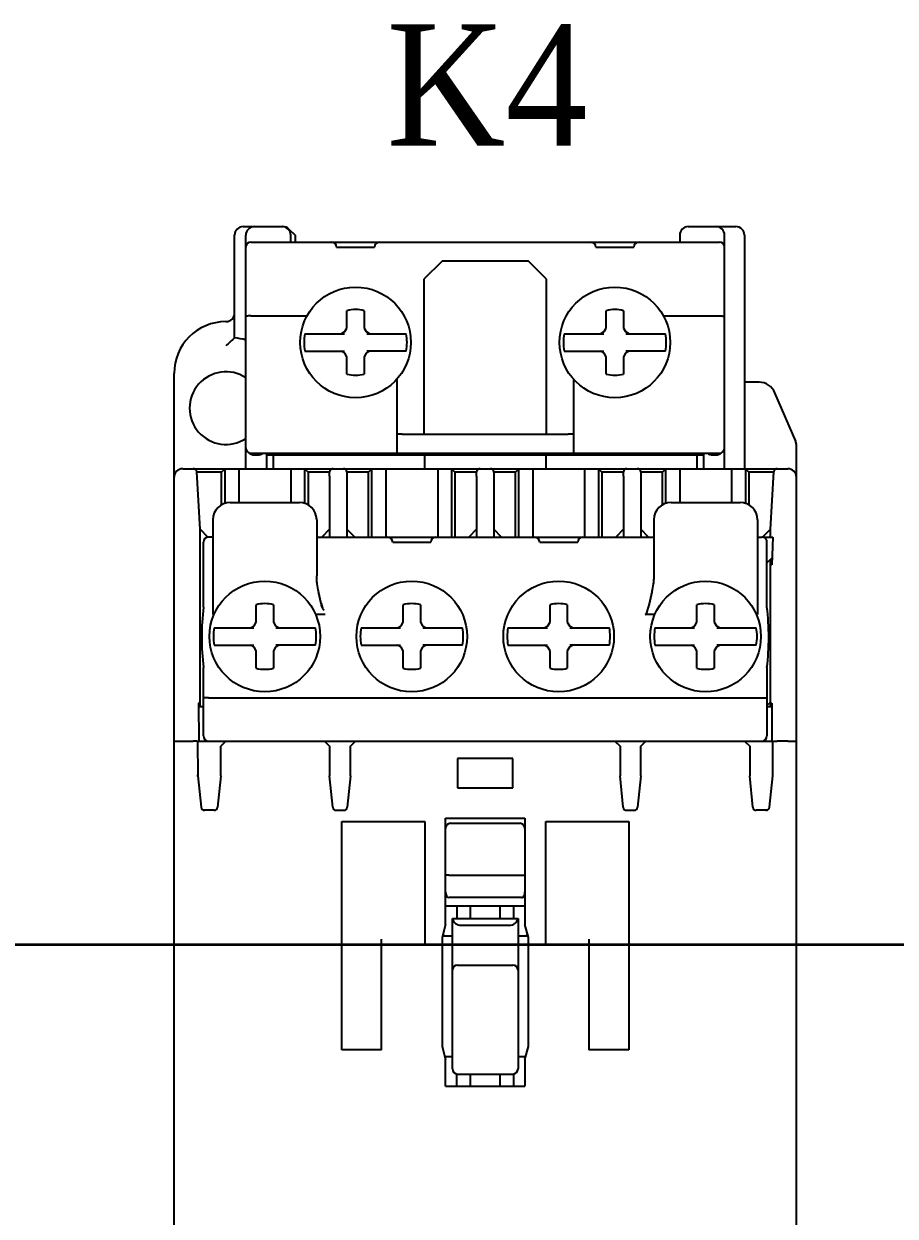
# Model space of a CAD drawing. Header units: millimetres. Extents: x 0 to 19177, y 0 to 12100.
# Drawn here: x 17107.6 to 17158, y 10629.2 to 10698.1 of the extents above; entities that cross this region are included whole.
import ezdxf

# ---------------------------------------------------------------- set-up
doc = ezdxf.new("R2010")
doc.units = ezdxf.units.MM
doc.header["$MEASUREMENT"] = 0
doc.layers.add('mang', color=4, linetype='Continuous')
doc.layers.add('NetDam', color=7, linetype='Continuous', lineweight=35)
doc.styles.add('HOATBF.shx', font='', dxfattribs={"width": 0.9})
doc.styles.get('HOATBF.shx').set_extended_font_data('.VnAvant')

msp = doc.modelspace()

# ---------------------------------------------------------------- linework, layer by layer
at = {"color": 7, "linetype": 'Continuous'}
for p, q in [((17120.292, 10686.375), (17122.585, 10686.375)), ((17122.939, 10686.229), (17123.292, 10685.875)), ((17146.042, 10686.375), (17148.792, 10686.375)), ((17119.792, 10679.944), (17119.792, 10685.875)), ((17120.442, 10672.375), (17120.442, 10685.875)), ((17120.742, 10685.475), (17147.842, 10685.475)), ((17123.042, 10685.475), (17123.042, 10685.875)), ((17123.292, 10685.875), (17123.292, 10685.475)), ((17145.542, 10685.875), (17145.542, 10685.475)), ((17148.142, 10672.375), (17148.142, 10685.875)), ((17149.292, 10685.875), (17149.292, 10672.375)), ((17125.692, 10685.175), (17127.892, 10685.175)), ((17140.692, 10685.175), (17142.892, 10685.175)), ((17131.792, 10684.375), (17130.742, 10683.325)), ((17136.792, 10684.375), (17131.792, 10684.375)), ((17137.842, 10683.325), (17136.792, 10684.375)), ((17130.742, 10683.325), (17130.742, 10674.375)), ((17137.842, 10674.375), (17137.842, 10683.325)), ((17120.742, 10681.206), (17123.982, 10681.206)), ((17126.292, 10680.508), (17126.292, 10681.508)), ((17127.292, 10681.508), (17127.292, 10680.508)), ((17141.292, 10680.508), (17141.292, 10681.508)), ((17142.292, 10681.508), (17142.292, 10680.508)), ((17144.602, 10681.206), (17147.842, 10681.206)), ((17126.17, 10680.297), (17126.292, 10680.508)), ((17127.292, 10680.508), (17127.414, 10680.297)), ((17141.17, 10680.297), (17141.292, 10680.508)), ((17142.292, 10680.508), (17142.414, 10680.297)), ((17123.859, 10680.175), (17126.149, 10680.175)), ((17125.959, 10680.175), (17126.17, 10680.297)), ((17127.414, 10680.297), (17127.625, 10680.175)), ((17127.436, 10680.175), (17129.726, 10680.175)), ((17138.859, 10680.175), (17141.149, 10680.175)), ((17140.959, 10680.175), (17141.17, 10680.297)), ((17142.414, 10680.297), (17142.625, 10680.175)), ((17142.436, 10680.175), (17144.726, 10680.175)), ((17123.859, 10679.175), (17126.149, 10679.175)), ((17126.17, 10679.053), (17125.959, 10679.175)), ((17127.625, 10679.175), (17127.414, 10679.053)), ((17129.726, 10679.175), (17127.436, 10679.175)), ((17138.859, 10679.175), (17141.149, 10679.175)), ((17141.17, 10679.053), (17140.959, 10679.175)), ((17142.625, 10679.175), (17142.414, 10679.053)), ((17144.726, 10679.175), (17142.436, 10679.175)), ((17126.292, 10678.842), (17126.17, 10679.053)), ((17126.292, 10677.842), (17126.292, 10678.842)), ((17127.414, 10679.053), (17127.292, 10678.842)), ((17127.292, 10678.842), (17127.292, 10677.842)), ((17130.742, 10678.725), (17130.792, 10678.725)), ((17141.292, 10678.842), (17141.17, 10679.053)), ((17141.292, 10677.842), (17141.292, 10678.842)), ((17142.414, 10679.053), (17142.292, 10678.842)), ((17142.292, 10678.842), (17142.292, 10677.842)), ((17116.292, 10611.875), (17116.292, 10677.875)), ((17129.192, 10673.275), (17129.192, 10677.558)), ((17139.392, 10677.558), (17139.392, 10673.275)), ((17150.133, 10677.375), (17149.292, 10677.375)), ((17152.252, 10673.969), (17151.052, 10676.769)), ((17129.492, 10674.375), (17139.092, 10674.375)), ((17152.292, 10611.875), (17152.292, 10673.772)), ((17120.742, 10673.275), (17147.842, 10673.275)), ((17120.942, 10673.175), (17121.142, 10673.175)), ((17121.642, 10673.275), (17121.642, 10672.375)), ((17121.642, 10673.175), (17146.942, 10673.175)), ((17122.042, 10672.375), (17122.042, 10673.175)), ((17123.042, 10673.275), (17123.042, 10673.175)), ((17123.242, 10673.275), (17123.242, 10673.175)), ((17125.242, 10673.275), (17125.242, 10673.175)), ((17126.842, 10673.275), (17126.842, 10673.175)), ((17130.792, 10672.375), (17130.792, 10673.275)), ((17137.792, 10673.275), (17137.792, 10672.375)), ((17141.742, 10673.175), (17141.742, 10673.275)), ((17143.342, 10673.275), (17143.342, 10673.175)), ((17145.342, 10673.275), (17145.342, 10673.175)), ((17145.542, 10673.175), (17145.542, 10673.275)), ((17146.542, 10673.175), (17146.542, 10672.375)), ((17146.942, 10672.375), (17146.942, 10673.275)), ((17147.442, 10673.175), (17147.642, 10673.175)), ((17116.792, 10672.375), (17151.792, 10672.375)), ((17117.792, 10668.875), (17117.603, 10672.186)), ((17119.042, 10672.175), (17117.604, 10672.175)), ((17119.042, 10672.175), (17119.242, 10672.375)), ((17119.042, 10670.291), (17119.042, 10672.175)), ((17119.242, 10670.377), (17119.242, 10672.375)), ((17120.042, 10672.375), (17120.042, 10670.425)), ((17123.042, 10672.375), (17123.042, 10670.425)), ((17123.842, 10672.375), (17123.842, 10670.377)), ((17123.842, 10672.375), (17124.042, 10672.175)), ((17124.042, 10672.175), (17124.042, 10670.291)), ((17125.292, 10672.175), (17124.042, 10672.175)), ((17125.292, 10671.938), (17125.292, 10672.175)), ((17126.292, 10672.175), (17126.292, 10671.938)), ((17127.542, 10672.175), (17126.292, 10672.175)), ((17127.542, 10672.175), (17127.742, 10672.375)), ((17127.542, 10668.425), (17127.542, 10672.175)), ((17127.742, 10668.425), (17127.742, 10672.375)), ((17128.542, 10672.375), (17128.542, 10668.425)), ((17131.542, 10672.375), (17131.542, 10668.425)), ((17132.342, 10672.375), (17132.342, 10668.425)), ((17132.342, 10672.375), (17132.542, 10672.175)), ((17132.542, 10672.175), (17132.542, 10668.425)), ((17133.792, 10672.175), (17132.542, 10672.175)), ((17133.792, 10671.938), (17133.792, 10672.175)), ((17134.792, 10672.175), (17134.792, 10671.938)), ((17136.042, 10672.175), (17134.792, 10672.175)), ((17136.042, 10672.175), (17136.242, 10672.375)), ((17136.042, 10668.425), (17136.042, 10672.175)), ((17136.242, 10668.425), (17136.242, 10672.375)), ((17137.042, 10672.375), (17137.042, 10668.425)), ((17140.042, 10672.375), (17140.042, 10668.425)), ((17140.842, 10672.375), (17140.842, 10668.425)), ((17140.842, 10672.375), (17141.042, 10672.175)), ((17141.042, 10672.175), (17141.042, 10668.425)), ((17142.292, 10672.175), (17141.042, 10672.175)), ((17142.292, 10671.938), (17142.292, 10672.175)), ((17143.292, 10672.175), (17143.292, 10671.938)), ((17144.542, 10672.175), (17143.292, 10672.175)), ((17144.542, 10672.175), (17144.742, 10672.375)), ((17144.542, 10670.291), (17144.542, 10672.175)), ((17144.742, 10670.377), (17144.742, 10672.375)), ((17145.542, 10672.375), (17145.542, 10670.425)), ((17148.542, 10672.375), (17148.542, 10670.425)), ((17149.342, 10672.375), (17149.342, 10670.377)), ((17149.342, 10672.375), (17149.542, 10672.175)), ((17149.542, 10672.175), (17149.542, 10670.291)), ((17150.981, 10672.175), (17149.542, 10672.175)), ((17150.792, 10668.875), (17150.982, 10672.186)), ((17125.292, 10671.935), (17125.292, 10668.425)), ((17126.292, 10671.935), (17126.292, 10668.425)), ((17133.792, 10671.935), (17133.792, 10668.425)), ((17134.792, 10671.935), (17134.792, 10668.425)), ((17142.292, 10671.935), (17142.292, 10668.425)), ((17143.292, 10671.935), (17143.292, 10668.425)), ((17119.542, 10670.425), (17123.542, 10670.425)), ((17145.042, 10670.425), (17149.042, 10670.425)), ((17118.542, 10669.425), (17118.542, 10663.942)), ((17124.542, 10669.425), (17124.542, 10666.179)), ((17144.042, 10669.425), (17144.042, 10666.179)), ((17150.042, 10669.425), (17150.042, 10663.942)), ((17117.792, 10658.625), (17117.792, 10668.875)), ((17118.246, 10668.421), (17117.792, 10668.875)), ((17125.292, 10668.875), (17124.842, 10668.425)), ((17126.742, 10668.425), (17126.292, 10668.875)), ((17133.792, 10668.875), (17133.342, 10668.425)), ((17135.242, 10668.425), (17134.792, 10668.875)), ((17142.292, 10668.875), (17141.842, 10668.425)), ((17143.742, 10668.425), (17143.292, 10668.875)), ((17150.792, 10668.875), (17150.342, 10668.425)), ((17150.792, 10668.425), (17150.792, 10668.875)), ((17117.992, 10664.375), (17117.992, 10668.125)), ((17118.542, 10668.425), (17118.292, 10668.425)), ((17124.542, 10668.425), (17144.042, 10668.425)), ((17128.942, 10668.125), (17131.142, 10668.125)), ((17137.442, 10668.125), (17139.642, 10668.125)), ((17150.042, 10668.425), (17150.292, 10668.425)), ((17150.405, 10668.425), (17150.922, 10668.425)), ((17150.592, 10664.375), (17150.592, 10668.125)), ((17150.922, 10668.425), (17150.864, 10666.825)), ((17150.592, 10666.925), (17150.878, 10667.211)), ((17150.792, 10658.625), (17150.792, 10667.125)), ((17150.793, 10666.825), (17150.804, 10667.137)), ((17150.864, 10666.825), (17150.793, 10666.825)), ((17118.542, 10663.992), (17118.626, 10663.992)), ((17121.042, 10663.508), (17121.042, 10664.508)), ((17122.042, 10664.508), (17122.042, 10663.508)), ((17125.042, 10663.942), (17124.459, 10663.942)), ((17129.542, 10663.508), (17129.542, 10664.508)), ((17130.542, 10664.508), (17130.542, 10663.508)), ((17138.042, 10663.508), (17138.042, 10664.508)), ((17139.042, 10664.508), (17139.042, 10663.508)), ((17144.126, 10663.942), (17143.542, 10663.942)), ((17146.542, 10663.508), (17146.542, 10664.508)), ((17147.542, 10664.508), (17147.542, 10663.508)), ((17149.959, 10663.992), (17150.042, 10663.992)), ((17120.709, 10663.175), (17120.92, 10663.297)), ((17120.92, 10663.297), (17121.042, 10663.508)), ((17122.042, 10663.508), (17122.164, 10663.297)), ((17122.164, 10663.297), (17122.375, 10663.175)), ((17129.209, 10663.175), (17129.42, 10663.297)), ((17129.42, 10663.297), (17129.542, 10663.508)), ((17130.542, 10663.508), (17130.664, 10663.297)), ((17130.664, 10663.297), (17130.875, 10663.175)), ((17137.709, 10663.175), (17137.92, 10663.297)), ((17137.92, 10663.297), (17138.042, 10663.508)), ((17139.042, 10663.508), (17139.164, 10663.297)), ((17139.164, 10663.297), (17139.375, 10663.175)), ((17146.209, 10663.175), (17146.42, 10663.297)), ((17146.42, 10663.297), (17146.542, 10663.508)), ((17147.542, 10663.508), (17147.664, 10663.297)), ((17147.664, 10663.297), (17147.875, 10663.175)), ((17118.609, 10663.175), (17120.899, 10663.175)), ((17122.186, 10663.175), (17124.476, 10663.175)), ((17127.109, 10663.175), (17129.399, 10663.175)), ((17130.686, 10663.175), (17132.976, 10663.175)), ((17135.609, 10663.175), (17137.899, 10663.175)), ((17139.186, 10663.175), (17141.476, 10663.175)), ((17144.109, 10663.175), (17146.399, 10663.175)), ((17147.686, 10663.175), (17149.976, 10663.175)), ((17118.609, 10662.175), (17120.899, 10662.175)), ((17120.92, 10662.053), (17120.709, 10662.175)), ((17121.042, 10661.842), (17120.92, 10662.053)), ((17121.042, 10660.842), (17121.042, 10661.842)), ((17122.164, 10662.053), (17122.042, 10661.842)), ((17122.042, 10661.842), (17122.042, 10660.842)), ((17122.375, 10662.175), (17122.164, 10662.053)), ((17124.476, 10662.175), (17122.186, 10662.175)), ((17127.109, 10662.175), (17129.399, 10662.175)), ((17129.42, 10662.053), (17129.209, 10662.175)), ((17129.542, 10661.842), (17129.42, 10662.053)), ((17129.542, 10660.842), (17129.542, 10661.842)), ((17130.664, 10662.053), (17130.542, 10661.842)), ((17130.542, 10661.842), (17130.542, 10660.842)), ((17130.875, 10662.175), (17130.664, 10662.053)), ((17132.976, 10662.175), (17130.686, 10662.175)), ((17135.609, 10662.175), (17137.899, 10662.175)), ((17137.92, 10662.053), (17137.709, 10662.175)), ((17138.042, 10661.842), (17137.92, 10662.053)), ((17138.042, 10660.842), (17138.042, 10661.842)), ((17139.164, 10662.053), (17139.042, 10661.842)), ((17139.042, 10661.842), (17139.042, 10660.842)), ((17139.375, 10662.175), (17139.164, 10662.053)), ((17141.476, 10662.175), (17139.186, 10662.175)), ((17144.109, 10662.175), (17146.399, 10662.175)), ((17146.42, 10662.053), (17146.209, 10662.175)), ((17146.542, 10661.842), (17146.42, 10662.053)), ((17146.542, 10660.842), (17146.542, 10661.842)), ((17147.664, 10662.053), (17147.542, 10661.842)), ((17147.542, 10661.842), (17147.542, 10660.842)), ((17147.875, 10662.175), (17147.664, 10662.053)), ((17149.976, 10662.175), (17147.686, 10662.175)), ((17117.992, 10656.925), (17117.992, 10660.875)), ((17150.592, 10660.875), (17150.592, 10656.925)), ((17118.292, 10659.125), (17150.292, 10659.125)), ((17117.709, 10658.825), (17117.72, 10656.625)), ((17117.792, 10658.825), (17117.709, 10658.825)), ((17117.71, 10658.625), (17117.992, 10658.625)), ((17150.592, 10658.675), (17150.792, 10658.875)), ((17150.592, 10658.625), (17150.874, 10658.625)), ((17150.792, 10658.825), (17150.875, 10658.825)), ((17150.875, 10658.825), (17150.864, 10656.625)), ((17116.792, 10656.625), (17117.403, 10656.625)), ((17117.649, 10656.625), (17117.659, 10654.625)), ((17117.649, 10656.625), (17150.935, 10656.625)), ((17118.992, 10656.325), (17119.292, 10656.625)), ((17118.992, 10654.625), (17118.992, 10656.325)), ((17124.992, 10656.625), (17125.292, 10656.325)), ((17125.292, 10656.325), (17125.292, 10654.625)), ((17126.492, 10656.325), (17126.792, 10656.625)), ((17126.492, 10654.625), (17126.492, 10656.325)), ((17141.792, 10656.625), (17142.092, 10656.325)), ((17142.092, 10656.325), (17142.092, 10654.625)), ((17143.292, 10656.325), (17143.592, 10656.625)), ((17143.292, 10654.625), (17143.292, 10656.325)), ((17149.292, 10656.625), (17149.592, 10656.325)), ((17149.592, 10656.325), (17149.592, 10654.625)), ((17150.925, 10654.625), (17150.935, 10656.625)), ((17151.792, 10656.625), (17151.181, 10656.625)), ((17132.692, 10655.625), (17132.692, 10653.925)), ((17135.892, 10655.625), (17132.692, 10655.625)), ((17135.892, 10653.925), (17135.892, 10655.625)), ((17117.659, 10654.625), (17117.613, 10654.625)), ((17117.659, 10654.625), (17117.851, 10652.804)), ((17118.992, 10654.625), (17118.81, 10652.805)), ((17125.474, 10652.805), (17125.292, 10654.625)), ((17126.492, 10654.625), (17126.31, 10652.805)), ((17142.274, 10652.805), (17142.092, 10654.625)), ((17143.292, 10654.625), (17143.11, 10652.805)), ((17149.774, 10652.805), (17149.592, 10654.625)), ((17150.734, 10652.804), (17150.925, 10654.625)), ((17150.972, 10654.625), (17150.925, 10654.625)), ((17132.692, 10653.925), (17135.892, 10653.925)), ((17118.611, 10652.625), (17117.95, 10652.625)), ((17125.673, 10652.625), (17126.111, 10652.625)), ((17142.473, 10652.625), (17142.911, 10652.625)), ((17150.635, 10652.625), (17149.973, 10652.625)), ((17125.992, 10638.775), (17125.992, 10651.975)), ((17125.992, 10651.975), (17130.792, 10651.975)), ((17130.792, 10651.975), (17130.792, 10644.875)), ((17131.992, 10646.025), (17131.992, 10652.175)), ((17131.992, 10652.175), (17136.592, 10652.175)), ((17132.292, 10651.875), (17136.292, 10651.875)), ((17136.592, 10652.175), (17136.592, 10646.025)), ((17137.792, 10644.875), (17137.792, 10651.975)), ((17137.792, 10651.975), (17142.592, 10651.975)), ((17142.592, 10651.975), (17142.592, 10638.775)), ((17132.192, 10648.875), (17136.392, 10648.875)), ((17136.392, 10647.575), (17132.192, 10647.575)), ((17136.592, 10647.075), (17131.992, 10647.075)), ((17132.642, 10647.075), (17132.642, 10646.375)), ((17133.442, 10646.375), (17133.442, 10647.075)), ((17135.142, 10647.075), (17135.142, 10646.375)), ((17135.942, 10646.375), (17135.942, 10647.075)), ((17131.992, 10646.025), (17131.792, 10645.275)), ((17132.392, 10637.675), (17132.392, 10646.375)), ((17132.392, 10646.375), (17136.192, 10646.375)), ((17132.892, 10645.975), (17135.692, 10645.975)), ((17136.192, 10646.375), (17136.192, 10637.675)), ((17136.792, 10645.275), (17136.592, 10646.025)), ((17131.819, 10645.375), (17132.342, 10645.375)), ((17131.842, 10645.462), (17131.842, 10645.375)), ((17131.942, 10645.375), (17131.845, 10645.472)), ((17136.242, 10645.375), (17136.766, 10645.375)), ((17136.642, 10645.375), (17136.74, 10645.472)), ((17136.742, 10645.462), (17136.742, 10645.375)), ((17128.292, 10638.775), (17128.292, 10645.175)), ((17130.792, 10644.875), (17128.292, 10644.875)), ((17131.792, 10645.275), (17131.792, 10638.975)), ((17136.792, 10638.975), (17136.792, 10645.275)), ((17140.292, 10644.875), (17137.792, 10644.875)), ((17140.292, 10645.175), (17140.292, 10638.775)), ((17132.692, 10643.675), (17135.892, 10643.675)), ((17128.292, 10638.775), (17125.992, 10638.775)), ((17131.792, 10638.975), (17131.992, 10638.225)), ((17136.592, 10638.225), (17136.792, 10638.975)), ((17142.592, 10638.775), (17140.292, 10638.775)), ((17132.342, 10638.375), (17131.952, 10638.375)), ((17131.992, 10636.675), (17131.992, 10638.225)), ((17136.632, 10638.375), (17136.242, 10638.375)), ((17136.592, 10638.225), (17136.592, 10636.675)), ((17132.642, 10636.675), (17132.642, 10637.379)), ((17132.642, 10637.375), (17135.942, 10637.375)), ((17133.442, 10636.675), (17133.442, 10637.375)), ((17135.142, 10637.375), (17135.142, 10636.675)), ((17135.942, 10636.675), (17135.942, 10637.379)), ((17131.992, 10636.675), (17136.592, 10636.675))]:
    msp.add_line(p, q, dxfattribs=at)
for centre in [(17126.792, 10679.675), (17141.792, 10679.675), (17121.542, 10662.675), (17130.042, 10662.675), (17138.542, 10662.675), (17147.042, 10662.675)]:
    msp.add_circle(centre, 3.2, dxfattribs=at)
for centre, radius, start, end in [((17120.292, 10685.875), 0.5, 90, 180), ((17120.942, 10685.875), 0.5, 90, 180), ((17122.542, 10685.875), 0.5, 0, 90), ((17122.585, 10685.875), 0.5, 45, 90), ((17146.042, 10685.875), 0.5, 90, 180), ((17147.642, 10685.875), 0.5, 0, 90), ((17148.792, 10685.875), 0.5, 0, 90), ((17120.742, 10685.175), 0.3, 90, 180), ((17125.392, 10685.175), 0.3, 0, 90), ((17128.192, 10685.175), 0.3, 90, 180), ((17140.392, 10685.175), 0.3, 0, 90), ((17143.192, 10685.175), 0.3, 90, 180), ((17147.842, 10685.175), 0.3, 0, 90), ((17119.292, 10681.375), 0.5, 270, 359.99999), ((17126.792, 10679.675), 1.9, 74.74248, 105.25752), ((17141.792, 10679.675), 1.9, 74.74248, 105.25752), ((17119.292, 10677.875), 3, 90, 180), ((17127.304, 10671.442), 11.345, 131.45988, 134.92389), ((17119.292, 10675.875), 4.1, 73.70876, 82.99527), ((17126.792, 10679.675), 2.976, 170.32743, 189.67257), ((17126.792, 10679.675), 2.976, 350.32743, 9.67257), ((17141.792, 10679.675), 2.976, 170.32743, 189.67257), ((17141.792, 10679.675), 2.976, 350.32743, 9.67257), ((17119.292, 10675.875), 2.1, 56.76499, 303.23501), ((17126.792, 10679.675), 1.9, 254.74248, 285.25752), ((17141.792, 10679.675), 1.9, 254.74248, 285.25752), ((17150.133, 10676.375), 1, 23.19859, 90), ((17120.742, 10673.575), 0.3, 180, 270), ((17147.842, 10673.575), 0.3, 270, 0), ((17151.792, 10673.772), 0.5, 0, 23.19859), ((17120.942, 10673.675), 0.5, 226.6856, 270), ((17121.142, 10673.675), 0.5, 270, 306.7506), ((17126.842, 10673.675), 0.5, 270, 306.82949), ((17141.742, 10673.675), 0.5, 233.17025, 270), ((17147.442, 10673.675), 0.5, 233.2494, 270), ((17147.642, 10673.675), 0.5, 270, 313.3144), ((17116.792, 10671.875), 0.5, 90, 180), ((17117.403, 10672.175), 0.2, 3.27049, 90), ((17125.492, 10672.175), 0.2, 90, 180), ((17126.092, 10672.175), 0.2, 0, 90), ((17133.992, 10672.175), 0.2, 90, 180), ((17134.592, 10672.175), 0.2, 0, 90), ((17142.492, 10672.175), 0.2, 90, 180), ((17143.092, 10672.175), 0.2, 0, 90), ((17151.181, 10672.175), 0.2, 90.00002, 176.72951), ((17151.792, 10671.875), 0.5, 0, 90), ((17125.483, 10671.935), 0.19, 178.95677, 180.0273), ((17126.102, 10671.935), 0.19, 359.9727, 1.04323), ((17133.983, 10671.935), 0.19, 178.95677, 180.0273), ((17134.602, 10671.935), 0.19, 359.9727, 1.04323), ((17142.483, 10671.935), 0.19, 178.95677, 180.0273), ((17143.102, 10671.935), 0.19, 359.9727, 1.04323), ((17119.542, 10669.425), 1, 90, 180), ((17123.542, 10669.425), 1, 0, 90), ((17145.042, 10669.425), 1, 90, 180), ((17149.042, 10669.425), 1, 0, 90), ((17118.292, 10668.125), 0.3, 90, 180), ((17128.642, 10668.125), 0.3, 0, 90), ((17131.442, 10668.125), 0.3, 90, 180), ((17137.142, 10668.125), 0.3, 0, 90), ((17139.942, 10668.125), 0.3, 90, 180), ((17150.3, 10668.145), 0.278, 67.91859, 91.63944), ((17150.292, 10668.125), 0.3, 0, 67.96842), ((17133.255, 10662.625), 15.363, 173.45849, 186.54097), ((17121.542, 10662.675), 1.9, 74.74248, 105.25752), ((17130.042, 10662.675), 1.9, 74.74248, 105.25752), ((17138.542, 10662.675), 1.9, 74.74248, 105.25752), ((17147.042, 10662.675), 1.9, 74.74248, 105.25752), ((17135.33, 10662.625), 15.363, 353.45903, 6.54151), ((17121.542, 10662.675), 2.976, 170.32743, 189.67257), ((17121.542, 10662.675), 2.976, 350.32743, 9.67257), ((17130.042, 10662.675), 2.976, 170.32743, 189.67257), ((17130.042, 10662.675), 2.976, 350.32743, 9.67257), ((17138.542, 10662.675), 2.976, 170.32743, 189.67257), ((17138.542, 10662.675), 2.976, 350.32743, 9.67257), ((17147.042, 10662.675), 2.976, 170.32743, 189.67257), ((17147.042, 10662.675), 2.976, 350.32743, 9.67257), ((17121.542, 10662.675), 1.9, 254.74248, 285.25752), ((17130.042, 10662.675), 1.9, 254.74248, 285.25752), ((17138.542, 10662.675), 1.9, 254.74248, 285.25752), ((17147.042, 10662.675), 1.9, 254.74248, 285.25752), ((17118.292, 10656.925), 0.3, 180, 270), ((17150.292, 10656.925), 0.3, 270, 0), ((17118.611, 10652.825), 0.2, 270, 354.28941), ((17125.673, 10652.825), 0.2, 185.71059, 270), ((17126.111, 10652.825), 0.2, 270, 354.28941), ((17142.473, 10652.825), 0.2, 185.71059, 270), ((17142.911, 10652.825), 0.2, 270, 354.28941), ((17149.973, 10652.825), 0.2, 185.71059, 270), ((17132.292, 10651.575), 0.3, 90, 180), ((17136.292, 10651.575), 0.3, 0, 90), ((17132.342, 10645.675), 0.3, 269.99991, 279.58965), ((17136.242, 10645.675), 0.3, 260.41101, 270.00008), ((17132.692, 10643.375), 0.3, 90, 180), ((17135.892, 10643.375), 0.3, 0, 90), ((17132.342, 10638.075), 0.3, 80.41101, 90.00008), ((17136.242, 10638.075), 0.3, 89.99991, 99.60256), ((17132.692, 10637.675), 0.3, 180, 270), ((17135.892, 10637.675), 0.3, 270, 0)]:
    msp.add_arc(centre, radius, start, end, dxfattribs=at)
for centre, major_axis, ratio, start_param, end_param in [((17150.405, 10666.425), (2.8, 0), 0.714286, 1.570796, 1.610998), ((17125.042, 10669.679), (0.059, 5.467), 0.091445, -3.52854, -3.141593), ((17143.542, 10669.679), (0, 5.737), 0.087156, -3.141593, -2.754645), ((17118.05, 10652.825), (0.2, 0), 0.998384, 3.246183, 4.712389), ((17150.535, 10652.825), (-0.2, 0), 0.998384, 7.853982, 9.320187), ((17132.192, 10647.908), (0, 0.333), 0.6, -4.712389, -3.141593), ((17136.392, 10647.908), (0, 0.333), 0.6, -3.141593, -1.570796), ((17132.892, 10646.475), (0.5, 0), 1, -2.940235, -1.570796), ((17135.692, 10646.475), (0.5, 0), 1, -1.570796, -0.201358)]:
    msp.add_ellipse(centre, major_axis=major_axis, ratio=ratio, start_param=start_param, end_param=end_param, dxfattribs=at)
for points, knots in [([(17120.742, 10681.206), (17120.723, 10681.206), (17120.685, 10681.205), (17120.629, 10681.205), (17120.578, 10681.203), (17120.533, 10681.201), (17120.5, 10681.199), (17120.479, 10681.197), (17120.466, 10681.195), (17120.456, 10681.194), (17120.449, 10681.192), (17120.445, 10681.191), (17120.442, 10681.189), (17120.442, 10681.188)], [0, 0, 0, 0, 0.194101, 0.380719, 0.552715, 0.703498, 0.827352, 0.87769, 0.919663, 0.952917, 0.977218, 0.992576, 1, 1, 1, 1]), ([(17147.842, 10681.206), (17147.862, 10681.206), (17147.9, 10681.205), (17147.956, 10681.205), (17148.007, 10681.203), (17148.052, 10681.201), (17148.085, 10681.199), (17148.106, 10681.197), (17148.119, 10681.195), (17148.129, 10681.194), (17148.136, 10681.192), (17148.14, 10681.191), (17148.142, 10681.189), (17148.142, 10681.188)], [0, 0, 0, 0, 0.194101, 0.380719, 0.552715, 0.703498, 0.827352, 0.87769, 0.919663, 0.952917, 0.977218, 0.992576, 1, 1, 1, 1]), ([(17129.492, 10674.375), (17129.473, 10674.375), (17129.435, 10674.375), (17129.379, 10674.374), (17129.328, 10674.372), (17129.283, 10674.37), (17129.25, 10674.368), (17129.229, 10674.366), (17129.216, 10674.364), (17129.206, 10674.363), (17129.199, 10674.361), (17129.195, 10674.36), (17129.192, 10674.358), (17129.192, 10674.357)], [0, 0, 0, 0, 0.194101, 0.380719, 0.552715, 0.703498, 0.827352, 0.87769, 0.919663, 0.952917, 0.977218, 0.992576, 1, 1, 1, 1]), ([(17139.392, 10674.357), (17139.392, 10674.358), (17139.39, 10674.36), (17139.386, 10674.361), (17139.379, 10674.363), (17139.369, 10674.364), (17139.356, 10674.366), (17139.335, 10674.368), (17139.302, 10674.37), (17139.257, 10674.372), (17139.206, 10674.374), (17139.15, 10674.375), (17139.112, 10674.375), (17139.092, 10674.375)], [0, 0, 0, 0, 0.007424, 0.022782, 0.047083, 0.080337, 0.12231, 0.172648, 0.296502, 0.447285, 0.619281, 0.805899, 1, 1, 1, 1]), ([(17124.854, 10664.366), (17124.838, 10664.441), (17124.803, 10664.591), (17124.748, 10664.815), (17124.695, 10665.039), (17124.63, 10665.34), (17124.579, 10665.643), (17124.548, 10665.949), (17124.542, 10666.102), (17124.542, 10666.179)], [0, 0, 0, 0, 0.125, 0.250008, 0.375007, 0.500012, 0.749983, 0.874994, 1, 1, 1, 1]), ([(17144.042, 10666.179), (17144.042, 10666.102), (17144.036, 10665.949), (17144.006, 10665.643), (17143.954, 10665.34), (17143.89, 10665.039), (17143.837, 10664.815), (17143.782, 10664.591), (17143.747, 10664.441), (17143.731, 10664.366)], [0, 0, 0, 0, 0.125006, 0.250017, 0.499988, 0.624993, 0.749992, 0.875, 1, 1, 1, 1]), ([(17150.592, 10664.375), (17150.592, 10664.376), (17150.591, 10664.378), (17150.589, 10664.379), (17150.587, 10664.38)], [0, 0, 0, 0, 0.389095, 1, 1, 1, 1]), ([(17118.292, 10659.125), (17118.273, 10659.125), (17118.234, 10659.125), (17118.179, 10659.125), (17118.135, 10659.125), (17118.102, 10659.124), (17118.081, 10659.124), (17118.061, 10659.124), (17118.044, 10659.124), (17118.029, 10659.123), (17118.018, 10659.123), (17118.01, 10659.123), (17118.005, 10659.123), (17118.002, 10659.123), (17117.998, 10659.123), (17117.996, 10659.123), (17117.994, 10659.122), (17117.993, 10659.122), (17117.992, 10659.122), (17117.992, 10659.122)], [0, 0, 0, 0, 0.195342, 0.383101, 0.556044, 0.634844, 0.707507, 0.773336, 0.831705, 0.882061, 0.923926, 0.94155, 0.956909, 0.969969, 0.9807, 0.989079, 0.995084, 0.998713, 1, 1, 1, 1]), ([(17150.292, 10659.125), (17150.312, 10659.125), (17150.35, 10659.125), (17150.406, 10659.125), (17150.45, 10659.125), (17150.482, 10659.124), (17150.504, 10659.124), (17150.524, 10659.124), (17150.541, 10659.124), (17150.556, 10659.123), (17150.567, 10659.123), (17150.575, 10659.123), (17150.579, 10659.123), (17150.583, 10659.123), (17150.586, 10659.123), (17150.589, 10659.123), (17150.591, 10659.122), (17150.592, 10659.122), (17150.592, 10659.122), (17150.592, 10659.122)], [0, 0, 0, 0, 0.195342, 0.383101, 0.556044, 0.634844, 0.707507, 0.773336, 0.831705, 0.882061, 0.923926, 0.94155, 0.956909, 0.969969, 0.9807, 0.989079, 0.995084, 0.998713, 1, 1, 1, 1]), ([(17116.292, 10656.603), (17116.292, 10656.604), (17116.293, 10656.605), (17116.296, 10656.606), (17116.303, 10656.608), (17116.315, 10656.61), (17116.332, 10656.612), (17116.353, 10656.614), (17116.378, 10656.615), (17116.407, 10656.617), (17116.453, 10656.619), (17116.518, 10656.622), (17116.603, 10656.623), (17116.696, 10656.625), (17116.76, 10656.625), (17116.792, 10656.625)], [0, 0, 0, 0, 0.002447, 0.006624, 0.021566, 0.04566, 0.078817, 0.120769, 0.171139, 0.229457, 0.295173, 0.446233, 0.618555, 0.805535, 1, 1, 1, 1]), ([(17117.603, 10656.617), (17117.603, 10656.618), (17117.601, 10656.618), (17117.597, 10656.619), (17117.591, 10656.62), (17117.584, 10656.62), (17117.576, 10656.621), (17117.561, 10656.622), (17117.539, 10656.623), (17117.51, 10656.624), (17117.476, 10656.625), (17117.441, 10656.625), (17117.416, 10656.625), (17117.403, 10656.625)], [0, 0, 0, 0, 0.010653, 0.029747, 0.057354, 0.093302, 0.137301, 0.188976, 0.313489, 0.46246, 0.630608, 0.811939, 1, 1, 1, 1]), ([(17150.982, 10656.617), (17150.982, 10656.618), (17150.984, 10656.618), (17150.988, 10656.619), (17150.993, 10656.62), (17151, 10656.62), (17151.009, 10656.621), (17151.024, 10656.622), (17151.046, 10656.623), (17151.075, 10656.624), (17151.108, 10656.625), (17151.144, 10656.625), (17151.169, 10656.625), (17151.181, 10656.625)], [0, 0, 0, 0, 0.010653, 0.029747, 0.057353, 0.093299, 0.137297, 0.18897, 0.313478, 0.462446, 0.630594, 0.811929, 1, 1, 1, 1]), ([(17151.792, 10656.625), (17151.825, 10656.625), (17151.889, 10656.625), (17151.981, 10656.623), (17152.067, 10656.622), (17152.132, 10656.619), (17152.178, 10656.617), (17152.207, 10656.615), (17152.232, 10656.614), (17152.253, 10656.612), (17152.269, 10656.61), (17152.281, 10656.608), (17152.288, 10656.606), (17152.292, 10656.605), (17152.292, 10656.604), (17152.292, 10656.603)], [0, 0, 0, 0, 0.194465, 0.381445, 0.553767, 0.704827, 0.770543, 0.828861, 0.879231, 0.921183, 0.95434, 0.978434, 0.993376, 0.997553, 1, 1, 1, 1]), ([(17132.192, 10648.875), (17132.179, 10648.875), (17132.154, 10648.875), (17132.117, 10648.874), (17132.083, 10648.872), (17132.053, 10648.87), (17132.028, 10648.868), (17132.01, 10648.865), (17131.999, 10648.863), (17131.994, 10648.861), (17131.992, 10648.859), (17131.992, 10648.858)], [0, 0, 0, 0, 0.193279, 0.3791, 0.550354, 0.700519, 0.823977, 0.916257, 0.974429, 0.99069, 1, 1, 1, 1]), ([(17136.392, 10648.875), (17136.405, 10648.875), (17136.431, 10648.875), (17136.468, 10648.874), (17136.502, 10648.872), (17136.532, 10648.87), (17136.557, 10648.868), (17136.575, 10648.865), (17136.586, 10648.863), (17136.591, 10648.861), (17136.592, 10648.859), (17136.592, 10648.858)], [0, 0, 0, 0, 0.193279, 0.3791, 0.550354, 0.700519, 0.823977, 0.916257, 0.974429, 0.99069, 1, 1, 1, 1])]:
    msp.add_open_spline(points, degree=3, knots=knots, dxfattribs=at)
at = {"layer": 'NetDam', "color": 0}
msp.add_line((16945.092, 10644.875), (17575.092, 10644.875), dxfattribs=at)

# ---------------------------------------------------------------- texts
at = {"layer": 'mang', "color": 0, "insert": (17128.591, 10698.057), "char_height": 7, "width": 21.32394, "attachment_point": 1, "style": 'HOATBF.shx'}
msp.add_mtext('{\\fTimes New Roman|b0|i0|c0|p18;\\C1;K4}', dxfattribs=at)

doc.saveas('drawing.dxf')
